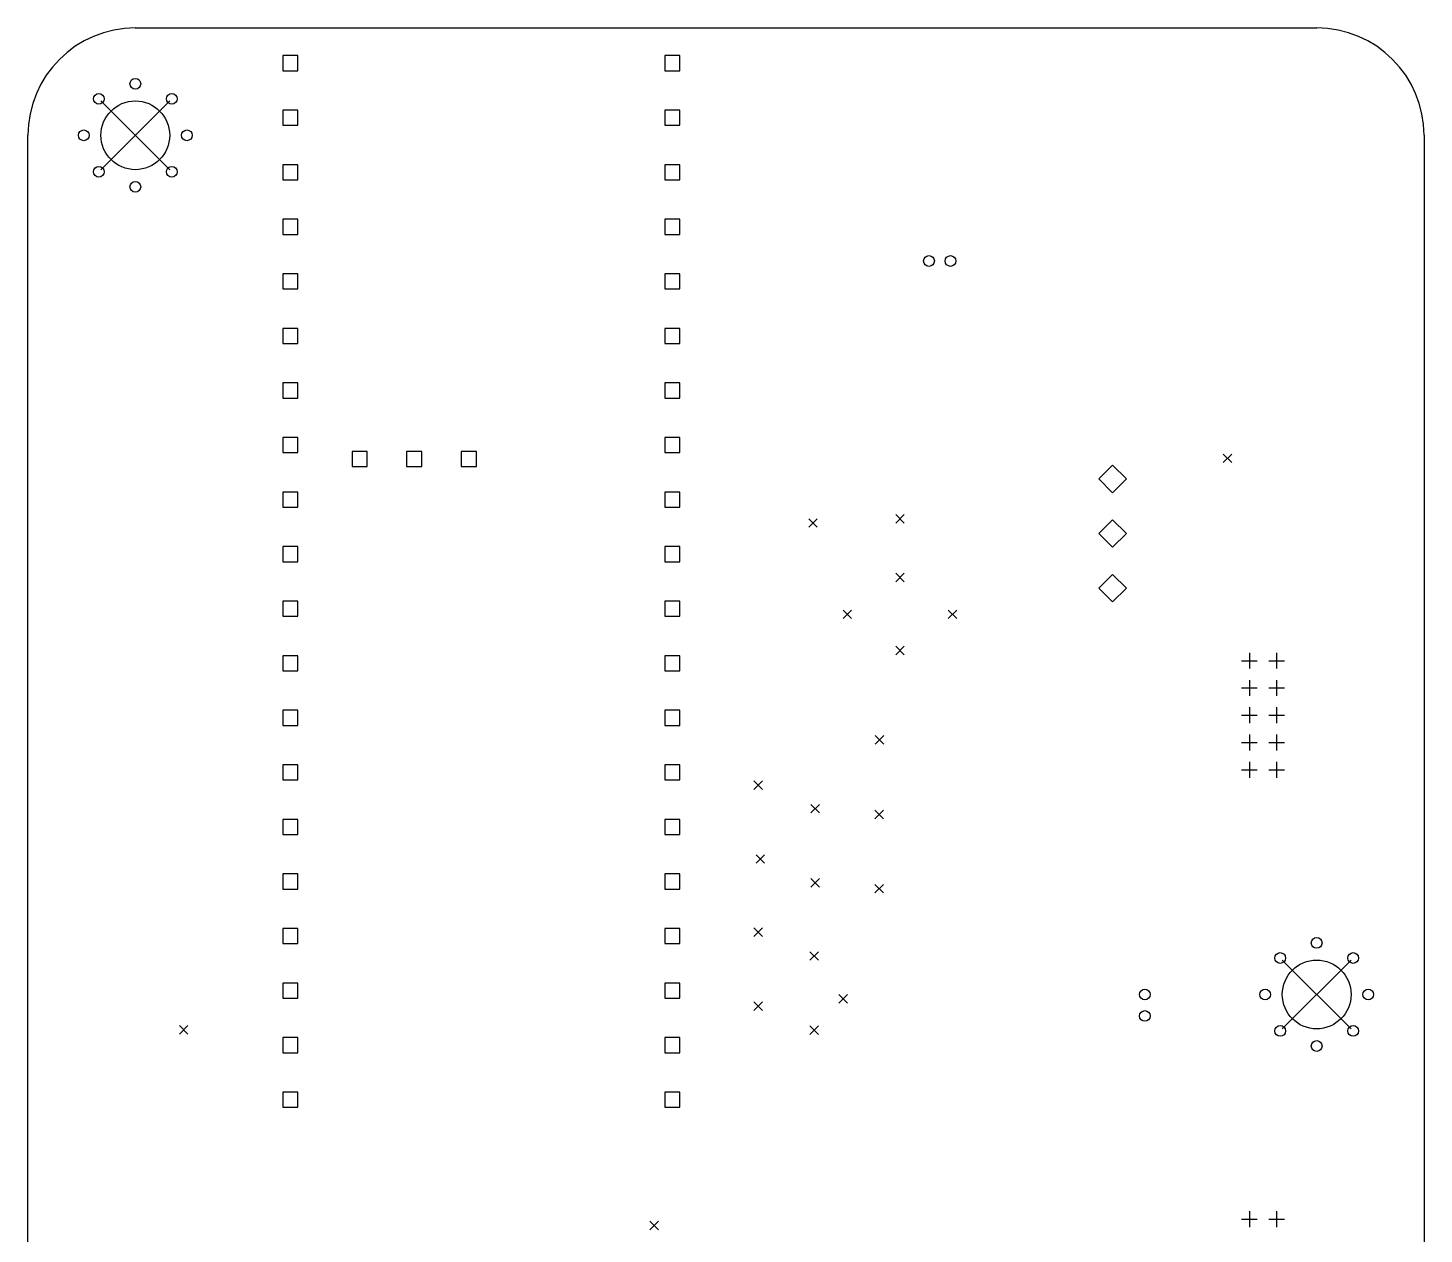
# Model space of a CAD drawing. Extents: x -2 to 65, y -21 to 90.
# Drawn here: x 0 to 65, y 33.8 to 90 of the extents above; entities that cross this region are included whole.
import ezdxf

# ---------------------------------------------------------------- set-up
doc = ezdxf.new("R2010")
doc.units = 0
doc.layers.add('BLACK', color=7, linetype='CONTINUOUS')

msp = doc.modelspace()

# ---------------------------------------------------------------- linework, layer by layer
at = {"layer": 'BLACK', "linetype": 'CONTINUOUS'}
for p, q in [((5, 90), (60, 90)), ((12.5736, 88.7136), (11.8664, 88.7136)), ((11.8664, 88.7136), (11.8664, 88.0064)), ((12.5736, 88.0064), (12.5736, 88.7136)), ((30.3536, 88.7136), (29.6464, 88.7136)), ((29.6464, 88.7136), (29.6464, 88.0064)), ((30.3536, 88.0064), (30.3536, 88.7136)), ((11.8664, 88.0064), (12.5736, 88.0064)), ((29.6464, 88.0064), (30.3536, 88.0064)), ((3.4, 86.6), (6.6, 83.4)), ((6.6, 86.6), (3.4, 83.4)), ((12.5736, 86.1736), (11.8664, 86.1736)), ((11.8664, 86.1736), (11.8664, 85.4664)), ((12.5736, 85.4664), (12.5736, 86.1736)), ((30.3536, 86.1736), (29.6464, 86.1736)), ((29.6464, 86.1736), (29.6464, 85.4664)), ((30.3536, 85.4664), (30.3536, 86.1736)), ((11.8664, 85.4664), (12.5736, 85.4664)), ((29.6464, 85.4664), (30.3536, 85.4664)), ((0, 5), (0, 85)), ((65, 85), (65, 5)), ((12.5736, 83.6336), (11.8664, 83.6336)), ((11.8664, 83.6336), (11.8664, 82.9264)), ((12.5736, 82.9264), (12.5736, 83.6336)), ((30.3536, 83.6336), (29.6464, 83.6336)), ((29.6464, 83.6336), (29.6464, 82.9264)), ((30.3536, 82.9264), (30.3536, 83.6336)), ((11.8664, 82.9264), (12.5736, 82.9264)), ((29.6464, 82.9264), (30.3536, 82.9264)), ((12.5736, 81.0936), (11.8664, 81.0936)), ((11.8664, 81.0936), (11.8664, 80.3864)), ((12.5736, 80.3864), (12.5736, 81.0936)), ((30.3536, 81.0936), (29.6464, 81.0936)), ((29.6464, 81.0936), (29.6464, 80.3864)), ((30.3536, 80.3864), (30.3536, 81.0936)), ((11.8664, 80.3864), (12.5736, 80.3864)), ((29.6464, 80.3864), (30.3536, 80.3864)), ((12.5736, 78.5536), (11.8664, 78.5536)), ((11.8664, 78.5536), (11.8664, 77.8464)), ((12.5736, 77.8464), (12.5736, 78.5536)), ((30.3536, 78.5536), (29.6464, 78.5536)), ((29.6464, 78.5536), (29.6464, 77.8464)), ((30.3536, 77.8464), (30.3536, 78.5536)), ((11.8664, 77.8464), (12.5736, 77.8464)), ((29.6464, 77.8464), (30.3536, 77.8464)), ((12.5736, 76.0136), (11.8664, 76.0136)), ((11.8664, 76.0136), (11.8664, 75.3064)), ((12.5736, 75.3064), (12.5736, 76.0136)), ((30.3536, 76.0136), (29.6464, 76.0136)), ((29.6464, 76.0136), (29.6464, 75.3064)), ((30.3536, 75.3064), (30.3536, 76.0136)), ((11.8664, 75.3064), (12.5736, 75.3064)), ((29.6464, 75.3064), (30.3536, 75.3064)), ((12.5736, 73.4736), (11.8664, 73.4736)), ((11.8664, 73.4736), (11.8664, 72.7664)), ((12.5736, 72.7664), (12.5736, 73.4736)), ((30.3536, 73.4736), (29.6464, 73.4736)), ((29.6464, 73.4736), (29.6464, 72.7664)), ((30.3536, 72.7664), (30.3536, 73.4736)), ((11.8664, 72.7664), (12.5736, 72.7664)), ((29.6464, 72.7664), (30.3536, 72.7664)), ((12.5736, 70.9336), (11.8664, 70.9336)), ((11.8664, 70.9336), (11.8664, 70.2264)), ((12.5736, 70.2264), (12.5736, 70.9336)), ((30.3536, 70.9336), (29.6464, 70.9336)), ((29.6464, 70.9336), (29.6464, 70.2264)), ((30.3536, 70.2264), (30.3536, 70.9336)), ((11.8664, 70.2264), (12.5736, 70.2264)), ((15.7994, 70.2836), (15.0922, 70.2836)), ((15.0922, 70.2836), (15.0922, 69.5764)), ((15.7994, 69.5764), (15.7994, 70.2836)), ((18.3394, 70.2836), (17.6322, 70.2836)), ((17.6322, 70.2836), (17.6322, 69.5764)), ((18.3394, 69.5764), (18.3394, 70.2836)), ((20.8794, 70.2836), (20.1722, 70.2836)), ((20.1722, 70.2836), (20.1722, 69.5764)), ((20.8794, 69.5764), (20.8794, 70.2836)), ((29.6464, 70.2264), (30.3536, 70.2264)), ((15.0922, 69.5764), (15.7994, 69.5764)), ((17.6322, 69.5764), (18.3394, 69.5764)), ((20.1722, 69.5764), (20.8794, 69.5764)), ((50.5, 69.64), (49.86, 69)), ((51.14, 69), (50.5, 69.64)), ((55.65, 70.16), (56.05, 69.76)), ((56.05, 70.16), (55.65, 69.76)), ((49.86, 69), (50.5, 68.36)), ((50.5, 68.36), (51.14, 69)), ((12.5736, 68.3936), (11.8664, 68.3936)), ((11.8664, 68.3936), (11.8664, 67.6864)), ((12.5736, 67.6864), (12.5736, 68.3936)), ((30.3536, 68.3936), (29.6464, 68.3936)), ((29.6464, 68.3936), (29.6464, 67.6864)), ((30.3536, 67.6864), (30.3536, 68.3936)), ((11.8664, 67.6864), (12.5736, 67.6864)), ((29.6464, 67.6864), (30.3536, 67.6864)), ((36.35, 67.15), (36.75, 66.75)), ((36.75, 67.15), (36.35, 66.75)), ((40.4, 67.35), (40.8, 66.95)), ((40.8, 67.35), (40.4, 66.95)), ((50.5, 67.1), (49.86, 66.46)), ((51.14, 66.46), (50.5, 67.1)), ((49.86, 66.46), (50.5, 65.82)), ((50.5, 65.82), (51.14, 66.46)), ((12.5736, 65.8536), (11.8664, 65.8536)), ((11.8664, 65.8536), (11.8664, 65.1464)), ((12.5736, 65.1464), (12.5736, 65.8536)), ((30.3536, 65.8536), (29.6464, 65.8536)), ((29.6464, 65.8536), (29.6464, 65.1464)), ((30.3536, 65.1464), (30.3536, 65.8536)), ((11.8664, 65.1464), (12.5736, 65.1464)), ((29.6464, 65.1464), (30.3536, 65.1464)), ((40.4, 64.61), (40.8, 64.21)), ((40.8, 64.61), (40.4, 64.21)), ((50.5, 64.56), (49.86, 63.92)), ((51.14, 63.92), (50.5, 64.56)), ((49.86, 63.92), (50.5, 63.28)), ((50.5, 63.28), (51.14, 63.92)), ((12.5736, 63.3136), (11.8664, 63.3136)), ((11.8664, 63.3136), (11.8664, 62.6064)), ((12.5736, 62.6064), (12.5736, 63.3136)), ((30.3536, 63.3136), (29.6464, 63.3136)), ((29.6464, 63.3136), (29.6464, 62.6064)), ((30.3536, 62.6064), (30.3536, 63.3136)), ((11.8664, 62.6064), (12.5736, 62.6064)), ((29.6464, 62.6064), (30.3536, 62.6064)), ((37.95, 62.9), (38.35, 62.5)), ((38.35, 62.9), (37.95, 62.5)), ((42.85, 62.9), (43.25, 62.5)), ((43.25, 62.9), (42.85, 62.5)), ((40.4, 61.21), (40.8, 60.81)), ((40.8, 61.21), (40.4, 60.81)), ((12.5736, 60.7736), (11.8664, 60.7736)), ((11.8664, 60.7736), (11.8664, 60.0664)), ((12.5736, 60.0664), (12.5736, 60.7736)), ((30.3536, 60.7736), (29.6464, 60.7736)), ((29.6464, 60.7736), (29.6464, 60.0664)), ((30.3536, 60.0664), (30.3536, 60.7736)), ((56.495, 60.54), (57.235, 60.54)), ((56.865, 60.91), (56.865, 60.17)), ((57.765, 60.54), (58.505, 60.54)), ((58.135, 60.91), (58.135, 60.17)), ((11.8664, 60.0664), (12.5736, 60.0664)), ((29.6464, 60.0664), (30.3536, 60.0664)), ((56.495, 59.27), (57.235, 59.27)), ((56.865, 59.64), (56.865, 58.9)), ((57.765, 59.27), (58.505, 59.27)), ((58.135, 59.64), (58.135, 58.9)), ((12.5736, 58.2336), (11.8664, 58.2336)), ((11.8664, 58.2336), (11.8664, 57.5264)), ((12.5736, 57.5264), (12.5736, 58.2336)), ((30.3536, 58.2336), (29.6464, 58.2336)), ((29.6464, 58.2336), (29.6464, 57.5264)), ((30.3536, 57.5264), (30.3536, 58.2336)), ((56.495, 58), (57.235, 58)), ((56.865, 58.37), (56.865, 57.63)), ((57.765, 58), (58.505, 58)), ((58.135, 58.37), (58.135, 57.63)), ((11.8664, 57.5264), (12.5736, 57.5264)), ((29.6464, 57.5264), (30.3536, 57.5264)), ((39.45, 57.05), (39.85, 56.65)), ((39.85, 57.05), (39.45, 56.65)), ((56.495, 56.73), (57.235, 56.73)), ((56.865, 57.1), (56.865, 56.36)), ((57.765, 56.73), (58.505, 56.73)), ((58.135, 57.1), (58.135, 56.36)), ((12.5736, 55.6936), (11.8664, 55.6936)), ((11.8664, 55.6936), (11.8664, 54.9864)), ((12.5736, 54.9864), (12.5736, 55.6936)), ((30.3536, 55.6936), (29.6464, 55.6936)), ((29.6464, 55.6936), (29.6464, 54.9864)), ((30.3536, 54.9864), (30.3536, 55.6936)), ((56.495, 55.46), (57.235, 55.46)), ((56.865, 55.83), (56.865, 55.09)), ((57.765, 55.46), (58.505, 55.46)), ((58.135, 55.83), (58.135, 55.09)), ((11.8664, 54.9864), (12.5736, 54.9864)), ((29.6464, 54.9864), (30.3536, 54.9864)), ((33.8, 54.95), (34.2, 54.55)), ((34.2, 54.95), (33.8, 54.55)), ((36.45, 53.85), (36.85, 53.45)), ((36.85, 53.85), (36.45, 53.45)), ((39.425, 53.575), (39.825, 53.175)), ((39.825, 53.575), (39.425, 53.175)), ((12.5736, 53.1536), (11.8664, 53.1536)), ((11.8664, 53.1536), (11.8664, 52.4464)), ((12.5736, 52.4464), (12.5736, 53.1536)), ((30.3536, 53.1536), (29.6464, 53.1536)), ((29.6464, 53.1536), (29.6464, 52.4464)), ((30.3536, 52.4464), (30.3536, 53.1536)), ((11.8664, 52.4464), (12.5736, 52.4464)), ((29.6464, 52.4464), (30.3536, 52.4464)), ((33.8979, 51.5086), (34.2979, 51.1086)), ((34.2979, 51.5086), (33.8979, 51.1086)), ((12.5736, 50.6136), (11.8664, 50.6136)), ((11.8664, 50.6136), (11.8664, 49.9064)), ((12.5736, 49.9064), (12.5736, 50.6136)), ((30.3536, 50.6136), (29.6464, 50.6136)), ((29.6464, 50.6136), (29.6464, 49.9064)), ((30.3536, 49.9064), (30.3536, 50.6136)), ((36.45, 50.4), (36.85, 50)), ((36.85, 50.4), (36.45, 50)), ((39.425, 50.125), (39.825, 49.725)), ((39.825, 50.125), (39.425, 49.725)), ((11.8664, 49.9064), (12.5736, 49.9064)), ((29.6464, 49.9064), (30.3536, 49.9064)), ((33.8, 48.1), (34.2, 47.7)), ((34.2, 48.1), (33.8, 47.7)), ((12.5736, 48.0736), (11.8664, 48.0736)), ((11.8664, 48.0736), (11.8664, 47.3664)), ((12.5736, 47.3664), (12.5736, 48.0736)), ((30.3536, 48.0736), (29.6464, 48.0736)), ((29.6464, 48.0736), (29.6464, 47.3664)), ((30.3536, 47.3664), (30.3536, 48.0736)), ((11.8664, 47.3664), (12.5736, 47.3664)), ((29.6464, 47.3664), (30.3536, 47.3664)), ((36.4021, 46.9914), (36.8021, 46.5914)), ((36.8021, 46.9914), (36.4021, 46.5914)), ((58.4, 46.6), (61.6, 43.4)), ((61.6, 46.6), (58.4, 43.4)), ((12.5736, 45.5336), (11.8664, 45.5336)), ((11.8664, 45.5336), (11.8664, 44.8264)), ((12.5736, 44.8264), (12.5736, 45.5336)), ((30.3536, 45.5336), (29.6464, 45.5336)), ((29.6464, 45.5336), (29.6464, 44.8264)), ((30.3536, 44.8264), (30.3536, 45.5336)), ((37.75, 45), (38.15, 44.6)), ((38.15, 45), (37.75, 44.6)), ((11.8664, 44.8264), (12.5736, 44.8264)), ((29.6464, 44.8264), (30.3536, 44.8264)), ((33.8, 44.65), (34.2, 44.25)), ((34.2, 44.65), (33.8, 44.25)), ((7.05, 43.55), (7.45, 43.15)), ((7.45, 43.55), (7.05, 43.15)), ((12.5736, 42.9936), (11.8664, 42.9936)), ((11.8664, 42.9936), (11.8664, 42.2864)), ((12.5736, 42.2864), (12.5736, 42.9936)), ((30.3536, 42.9936), (29.6464, 42.9936)), ((29.6464, 42.9936), (29.6464, 42.2864)), ((30.3536, 42.2864), (30.3536, 42.9936)), ((36.4021, 43.5414), (36.8021, 43.1414)), ((36.8021, 43.5414), (36.4021, 43.1414)), ((11.8664, 42.2864), (12.5736, 42.2864)), ((29.6464, 42.2864), (30.3536, 42.2864)), ((12.5736, 40.4536), (11.8664, 40.4536)), ((11.8664, 40.4536), (11.8664, 39.7464)), ((12.5736, 39.7464), (12.5736, 40.4536)), ((30.3536, 40.4536), (29.6464, 40.4536)), ((29.6464, 40.4536), (29.6464, 39.7464)), ((30.3536, 39.7464), (30.3536, 40.4536)), ((11.8664, 39.7464), (12.5736, 39.7464)), ((29.6464, 39.7464), (30.3536, 39.7464)), ((28.95, 34.45), (29.35, 34.05)), ((29.35, 34.45), (28.95, 34.05)), ((56.495, 34.54), (57.235, 34.54)), ((56.865, 34.91), (56.865, 34.17)), ((57.765, 34.54), (58.505, 34.54)), ((58.135, 34.91), (58.135, 34.17))]:
    msp.add_line(p, q, dxfattribs=at)
at = {"layer": 'BLACK'}
for centre, radius in [((5, 87.4), 0.25), ((3.30294, 86.6971), 0.25), ((5, 85), 1.6), ((6.69706, 86.6971), 0.25), ((2.6, 85), 0.25), ((7.4, 85), 0.25), ((3.30294, 83.3029), 0.25), ((6.69706, 83.3029), 0.25), ((5, 82.6), 0.25), ((41.95, 79.15), 0.25), ((42.95, 79.15), 0.25), ((60, 47.4), 0.25), ((58.3029, 46.6971), 0.25), ((61.6971, 46.6971), 0.25), ((60, 45), 1.6), ((52, 45), 0.25), ((57.6, 45), 0.25), ((62.4, 45), 0.25), ((52, 44), 0.25), ((58.3029, 43.3029), 0.25), ((61.6971, 43.3029), 0.25), ((60, 42.6), 0.25)]:
    msp.add_circle(centre, radius, dxfattribs=at)
for centre, start, end in [((5, 85), 90, 180), ((60, 85), 0, 90)]:
    msp.add_arc(centre, 5, start, end, dxfattribs=at)

doc.saveas('drawing.dxf')
